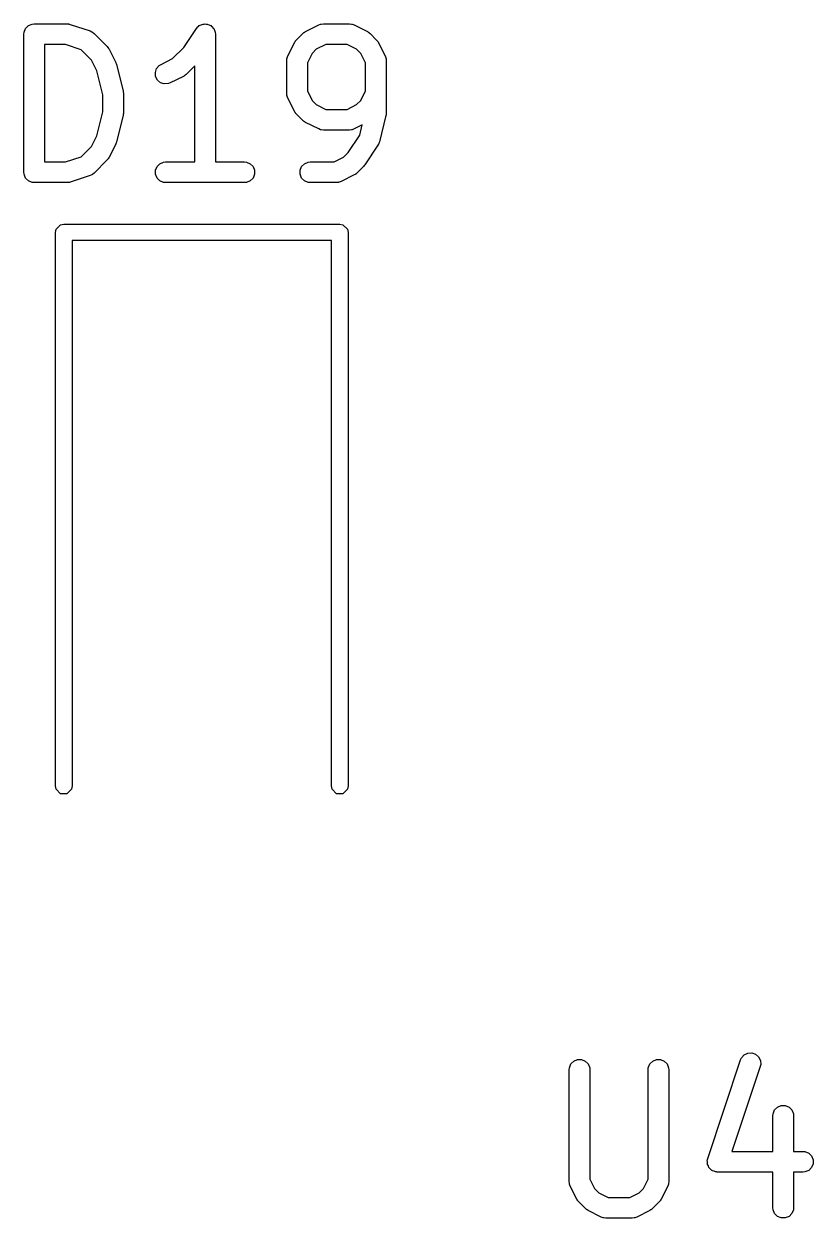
# Model space of a CAD drawing. Header units: inches. Extents: x 1.31 to 5.24, y -7.02 to -1.13.
# Drawn here: x 3.7485 to 3.9736, y -4.1055 to -3.765 of the extents above; entities that cross this region are included whole.
import ezdxf

# ---------------------------------------------------------------- set-up
doc = ezdxf.new("R2010")
doc.units = ezdxf.units.IN
doc.header["$MEASUREMENT"] = 0
doc.layers.add('F.Silkscreen', color=41, linetype='CONTINUOUS', true_color=0xf2eda1)

msp = doc.modelspace()

# ---------------------------------------------------------------- linework, layer by layer
at = {"layer": 'F.Silkscreen', "linetype": 'CONTINUOUS'}
for p, q in [((3.74851, -3.76733), (3.74895, -3.76627)), ((3.74895, -3.76627), (3.74977, -3.76545)), ((3.74977, -3.76545), (3.75083, -3.76501)), ((3.75083, -3.76501), (3.75141, -3.76495)), ((3.75141, -3.76495), (3.76078, -3.76495)), ((3.76078, -3.76495), (3.76107, -3.76498)), ((3.76107, -3.76498), (3.76115, -3.76498)), ((3.76115, -3.76498), (3.76125, -3.765)), ((3.76125, -3.765), (3.76136, -3.76501)), ((3.76136, -3.76501), (3.76143, -3.76504)), ((3.76143, -3.76504), (3.76171, -3.76511)), ((3.76171, -3.76511), (3.76734, -3.76698)), ((3.79411, -3.77165), (3.79769, -3.76627)), ((3.79769, -3.76627), (3.7977, -3.76626)), ((3.79769, -3.76627), (3.79769, -3.76627)), ((3.79769, -3.76627), (3.79769, -3.76627)), ((3.7977, -3.76626), (3.79806, -3.76582)), ((3.79806, -3.76582), (3.7983, -3.76566)), ((3.7983, -3.76566), (3.79851, -3.76545)), ((3.79851, -3.76545), (3.79878, -3.76534)), ((3.79878, -3.76534), (3.79902, -3.76518)), ((3.79902, -3.76518), (3.7993, -3.76512)), ((3.7993, -3.76512), (3.79957, -3.76501)), ((3.79957, -3.76501), (3.79986, -3.76501)), ((3.79986, -3.76501), (3.80015, -3.76495)), ((3.80015, -3.76495), (3.80043, -3.76501)), ((3.80043, -3.76501), (3.80073, -3.76501)), ((3.80073, -3.76501), (3.80099, -3.76512)), ((3.80099, -3.76512), (3.80128, -3.76518)), ((3.80128, -3.76518), (3.80152, -3.76534)), ((3.80152, -3.76534), (3.80179, -3.76545)), ((3.80179, -3.76545), (3.80199, -3.76566)), ((3.80199, -3.76566), (3.80224, -3.76582)), ((3.80224, -3.76582), (3.8024, -3.76606)), ((3.8024, -3.76606), (3.80261, -3.76627)), ((3.80261, -3.76627), (3.80272, -3.76653)), ((3.82883, -3.76714), (3.83258, -3.76527)), ((3.83258, -3.76527), (3.83312, -3.76506)), ((3.83312, -3.76506), (3.83322, -3.76505)), ((3.83322, -3.76505), (3.83332, -3.76501)), ((3.83332, -3.76501), (3.8339, -3.76495)), ((3.8339, -3.76495), (3.84139, -3.76495)), ((3.84139, -3.76495), (3.84197, -3.76501)), ((3.84197, -3.76501), (3.84207, -3.76505)), ((3.84207, -3.76505), (3.84217, -3.76506)), ((3.84217, -3.76506), (3.84272, -3.76527)), ((3.84272, -3.76527), (3.84646, -3.76714)), ((3.74845, -3.76791), (3.74851, -3.76733)), ((3.74845, -3.80728), (3.74845, -3.76791)), ((3.76734, -3.76698), (3.76787, -3.76722)), ((3.76787, -3.76722), (3.76795, -3.76729)), ((3.76795, -3.76729), (3.76804, -3.76733)), ((3.76804, -3.76733), (3.76849, -3.76769)), ((3.76849, -3.76769), (3.77224, -3.77144)), ((3.80272, -3.76653), (3.80288, -3.76677)), ((3.80288, -3.76677), (3.80293, -3.76706)), ((3.80293, -3.76706), (3.80305, -3.76733)), ((3.80305, -3.76733), (3.8031, -3.7679)), ((3.8031, -3.7679), (3.8031, -3.7679)), ((3.8031, -3.7679), (3.8031, -3.7679)), ((3.8031, -3.7679), (3.8031, -3.76791)), ((3.8031, -3.76791), (3.8031, -3.80432)), ((3.82588, -3.76993), (3.82594, -3.76985)), ((3.82594, -3.76985), (3.826, -3.76979)), ((3.826, -3.76979), (3.82618, -3.76957)), ((3.82618, -3.76957), (3.82806, -3.76769)), ((3.82806, -3.76769), (3.82828, -3.76751)), ((3.82828, -3.76751), (3.82834, -3.76745)), ((3.82834, -3.76745), (3.82842, -3.76739)), ((3.82842, -3.76739), (3.82851, -3.76733)), ((3.82851, -3.76733), (3.82858, -3.7673)), ((3.82858, -3.7673), (3.82883, -3.76714)), ((3.84646, -3.76714), (3.84671, -3.7673)), ((3.84671, -3.7673), (3.84678, -3.76733)), ((3.84678, -3.76733), (3.84687, -3.76739)), ((3.84687, -3.76739), (3.84695, -3.76745)), ((3.84695, -3.76745), (3.84701, -3.76751)), ((3.84701, -3.76751), (3.84723, -3.76769)), ((3.84723, -3.76769), (3.84911, -3.76957)), ((3.84911, -3.76957), (3.84929, -3.76979)), ((3.84929, -3.76979), (3.84935, -3.76985)), ((3.84935, -3.76985), (3.84941, -3.76993)), ((3.7603, -3.77086), (3.75436, -3.77086)), ((3.75436, -3.77086), (3.75436, -3.80432)), ((3.76481, -3.77236), (3.7603, -3.77086)), ((3.76773, -3.77528), (3.76481, -3.77236)), ((3.77224, -3.77144), (3.77243, -3.77167)), ((3.77243, -3.77167), (3.77249, -3.77172)), ((3.77249, -3.77172), (3.77254, -3.77181)), ((3.77254, -3.77181), (3.77261, -3.77189)), ((3.77261, -3.77189), (3.77264, -3.77196)), ((3.77264, -3.77196), (3.77279, -3.77221)), ((3.77279, -3.77221), (3.77467, -3.77596)), ((3.7909, -3.77485), (3.79411, -3.77165)), ((3.82376, -3.77408), (3.82563, -3.77034)), ((3.82563, -3.77034), (3.82579, -3.77009)), ((3.82579, -3.77009), (3.82582, -3.77002)), ((3.82582, -3.77002), (3.82588, -3.76993)), ((3.8319, -3.77221), (3.8307, -3.7734)), ((3.83459, -3.77086), (3.8319, -3.77221)), ((3.8407, -3.77086), (3.83459, -3.77086)), ((3.8434, -3.77221), (3.8407, -3.77086)), ((3.84459, -3.7734), (3.8434, -3.77221)), ((3.84941, -3.76993), (3.84947, -3.77002)), ((3.84947, -3.77002), (3.8495, -3.77009)), ((3.8495, -3.77009), (3.84966, -3.77034)), ((3.84966, -3.77034), (3.85153, -3.77408)), ((3.76924, -3.77831), (3.76773, -3.77528)), ((3.77467, -3.77596), (3.77469, -3.776)), ((3.77469, -3.776), (3.7747, -3.77602)), ((3.7747, -3.77602), (3.77478, -3.77626)), ((3.77478, -3.77626), (3.77488, -3.7765)), ((3.77488, -3.7765), (3.77488, -3.77652)), ((3.77488, -3.77652), (3.77489, -3.77656)), ((3.77489, -3.77656), (3.77677, -3.78406)), ((3.78709, -3.77682), (3.78758, -3.77651)), ((3.78758, -3.77651), (3.7909, -3.77485)), ((3.82344, -3.77541), (3.8235, -3.77483)), ((3.82344, -3.78478), (3.82344, -3.77541)), ((3.8235, -3.77483), (3.82354, -3.77473)), ((3.82354, -3.77473), (3.82355, -3.77463)), ((3.82355, -3.77463), (3.82376, -3.77408)), ((3.8307, -3.7734), (3.82935, -3.7761)), ((3.82935, -3.7761), (3.82935, -3.78408)), ((3.84594, -3.7761), (3.84459, -3.7734)), ((3.84594, -3.78408), (3.84594, -3.7761)), ((3.85153, -3.77408), (3.85174, -3.77463)), ((3.85174, -3.77463), (3.85175, -3.77473)), ((3.85175, -3.77473), (3.85179, -3.77483)), ((3.85179, -3.77483), (3.85185, -3.77541)), ((3.85185, -3.77541), (3.85185, -3.7904)), ((3.77095, -3.78514), (3.76924, -3.77831)), ((3.78597, -3.77879), (3.78634, -3.77769)), ((3.78605, -3.77993), (3.78597, -3.77879)), ((3.78657, -3.78097), (3.78605, -3.77993)), ((3.78634, -3.77769), (3.78709, -3.77682)), ((3.79397, -3.77992), (3.79022, -3.7818)), ((3.79422, -3.77976), (3.79397, -3.77992)), ((3.79429, -3.77974), (3.79422, -3.77976)), ((3.79437, -3.77967), (3.79429, -3.77974)), ((3.79446, -3.77961), (3.79437, -3.77967)), ((3.79451, -3.77955), (3.79446, -3.77961)), ((3.79474, -3.77937), (3.79451, -3.77955)), ((3.7972, -3.77691), (3.79474, -3.77937)), ((3.7972, -3.80432), (3.7972, -3.77691)), ((3.78744, -3.78172), (3.78657, -3.78097)), ((3.78853, -3.78208), (3.78744, -3.78172)), ((3.78968, -3.782), (3.78853, -3.78208)), ((3.79022, -3.7818), (3.78968, -3.782)), ((3.77095, -3.79004), (3.77095, -3.78514)), ((3.77677, -3.78406), (3.77678, -3.78416)), ((3.77678, -3.78416), (3.7768, -3.7842)), ((3.7768, -3.7842), (3.77682, -3.78442)), ((3.77682, -3.78442), (3.77685, -3.78464)), ((3.77685, -3.78464), (3.77685, -3.78468)), ((3.77685, -3.78468), (3.77686, -3.78478)), ((3.77686, -3.78478), (3.77686, -3.7904)), ((3.8235, -3.78536), (3.82344, -3.78478)), ((3.82354, -3.78545), (3.8235, -3.78536)), ((3.82355, -3.78556), (3.82354, -3.78545)), ((3.82376, -3.7861), (3.82355, -3.78556)), ((3.82563, -3.78985), (3.82376, -3.7861)), ((3.82935, -3.78408), (3.8307, -3.78678)), ((3.8307, -3.78678), (3.8319, -3.78798)), ((3.8434, -3.78798), (3.84459, -3.78678)), ((3.84459, -3.78678), (3.84594, -3.78408)), ((3.76924, -3.79687), (3.77095, -3.79004)), ((3.82579, -3.7901), (3.82563, -3.78985)), ((3.82582, -3.79017), (3.82579, -3.7901)), ((3.82588, -3.79025), (3.82582, -3.79017)), ((3.82594, -3.79034), (3.82588, -3.79025)), ((3.8319, -3.78798), (3.83459, -3.78933)), ((3.83459, -3.78933), (3.8407, -3.78933)), ((3.8407, -3.78933), (3.8434, -3.78798)), ((3.77677, -3.79112), (3.77489, -3.79862)), ((3.77678, -3.79102), (3.77677, -3.79112)), ((3.7768, -3.79098), (3.77678, -3.79102)), ((3.77682, -3.79076), (3.7768, -3.79098)), ((3.77685, -3.79055), (3.77682, -3.79076)), ((3.77686, -3.7904), (3.77685, -3.7905)), ((3.77685, -3.7905), (3.77685, -3.79055)), ((3.826, -3.79039), (3.82594, -3.79034)), ((3.82618, -3.79062), (3.826, -3.79039)), ((3.82806, -3.79249), (3.82618, -3.79062)), ((3.82828, -3.79268), (3.82806, -3.79249)), ((3.82834, -3.79274), (3.82828, -3.79268)), ((3.82842, -3.79279), (3.82834, -3.79274)), ((3.82851, -3.79286), (3.82842, -3.79279)), ((3.82858, -3.79289), (3.82851, -3.79286)), ((3.82883, -3.79304), (3.82858, -3.79289)), ((3.83258, -3.79492), (3.82883, -3.79304)), ((3.85176, -3.79112), (3.84988, -3.79862)), ((3.85177, -3.79102), (3.85176, -3.79112)), ((3.85179, -3.79098), (3.85177, -3.79102)), ((3.85181, -3.79076), (3.85179, -3.79098)), ((3.85184, -3.79055), (3.85181, -3.79076)), ((3.85185, -3.7904), (3.85184, -3.7905)), ((3.85184, -3.7905), (3.85184, -3.79055)), ((3.76773, -3.7999), (3.76924, -3.79687)), ((3.83312, -3.79513), (3.83258, -3.79492)), ((3.83322, -3.79513), (3.83312, -3.79513)), ((3.83332, -3.79517), (3.83322, -3.79513)), ((3.8339, -3.79523), (3.83332, -3.79517)), ((3.84139, -3.79523), (3.8339, -3.79523)), ((3.84097, -3.80165), (3.84428, -3.79669)), ((3.84197, -3.79517), (3.84139, -3.79523)), ((3.84207, -3.79513), (3.84197, -3.79517)), ((3.84217, -3.79513), (3.84207, -3.79513)), ((3.84272, -3.79492), (3.84217, -3.79513)), ((3.84501, -3.79377), (3.84272, -3.79492)), ((3.84428, -3.79669), (3.84501, -3.79377)), ((3.76481, -3.80282), (3.76773, -3.7999)), ((3.77467, -3.79922), (3.77279, -3.80297)), ((3.77469, -3.79918), (3.77467, -3.79922)), ((3.7747, -3.79916), (3.77469, -3.79918)), ((3.77478, -3.79892), (3.7747, -3.79916)), ((3.77488, -3.79868), (3.77478, -3.79892)), ((3.77489, -3.79862), (3.77488, -3.79866)), ((3.77488, -3.79866), (3.77488, -3.79868)), ((3.84948, -3.79954), (3.84573, -3.80516)), ((3.84965, -3.79922), (3.84948, -3.79954)), ((3.84969, -3.79916), (3.84965, -3.79922)), ((3.84971, -3.79909), (3.84969, -3.79916)), ((3.84975, -3.79903), (3.84971, -3.79909)), ((3.84976, -3.79896), (3.84975, -3.79903)), ((3.84988, -3.79862), (3.84976, -3.79896)), ((3.7603, -3.80432), (3.76481, -3.80282)), ((3.77224, -3.80374), (3.76849, -3.80749)), ((3.77243, -3.80351), (3.77224, -3.80374)), ((3.77249, -3.80346), (3.77243, -3.80351)), ((3.77254, -3.80337), (3.77249, -3.80346)), ((3.77261, -3.80329), (3.77254, -3.80337)), ((3.77264, -3.80322), (3.77261, -3.80329)), ((3.77279, -3.80297), (3.77264, -3.80322)), ((3.83695, -3.80432), (3.83965, -3.80297)), ((3.83965, -3.80297), (3.84097, -3.80165)), ((3.74851, -3.80785), (3.74845, -3.80728)), ((3.75436, -3.80432), (3.7603, -3.80432)), ((3.78601, -3.8067), (3.78645, -3.80564)), ((3.78601, -3.80785), (3.78601, -3.8067)), ((3.78645, -3.80564), (3.78726, -3.80482)), ((3.78726, -3.80482), (3.78833, -3.80438)), ((3.78833, -3.80438), (3.7889, -3.80432)), ((3.7889, -3.80432), (3.7972, -3.80432)), ((3.8031, -3.80432), (3.8114, -3.80432)), ((3.8114, -3.80432), (3.81197, -3.80438)), ((3.81197, -3.80438), (3.81304, -3.80482)), ((3.81304, -3.80482), (3.81385, -3.80564)), ((3.81385, -3.80564), (3.81429, -3.8067)), ((3.81429, -3.8067), (3.81429, -3.80785)), ((3.82725, -3.8067), (3.82769, -3.80564)), ((3.82725, -3.80785), (3.82725, -3.8067)), ((3.82769, -3.80564), (3.82851, -3.80482)), ((3.82851, -3.80482), (3.82957, -3.80438)), ((3.82957, -3.80438), (3.83015, -3.80432)), ((3.83015, -3.80432), (3.83695, -3.80432)), ((3.84536, -3.80561), (3.84348, -3.80749)), ((3.84555, -3.80538), (3.84536, -3.80561)), ((3.84536, -3.80561), (3.84536, -3.80561)), ((3.84536, -3.80561), (3.84536, -3.80561)), ((3.84572, -3.80517), (3.84555, -3.80538)), ((3.84573, -3.80517), (3.84572, -3.80517)), ((3.84573, -3.80516), (3.84573, -3.80517)), ((3.74895, -3.80892), (3.74851, -3.80785)), ((3.74977, -3.80973), (3.74895, -3.80892)), ((3.75083, -3.81017), (3.74977, -3.80973)), ((3.75141, -3.81023), (3.75083, -3.81017)), ((3.76078, -3.81023), (3.75141, -3.81023)), ((3.76107, -3.8102), (3.76078, -3.81023)), ((3.76115, -3.81021), (3.76107, -3.8102)), ((3.76125, -3.81018), (3.76115, -3.81021)), ((3.76136, -3.81017), (3.76125, -3.81018)), ((3.76143, -3.81014), (3.76136, -3.81017)), ((3.76171, -3.81008), (3.76143, -3.81014)), ((3.76734, -3.8082), (3.76171, -3.81008)), ((3.76787, -3.80797), (3.76734, -3.8082)), ((3.76795, -3.8079), (3.76787, -3.80797)), ((3.76804, -3.80786), (3.76795, -3.8079)), ((3.76849, -3.80749), (3.76804, -3.80786)), ((3.78645, -3.80892), (3.78601, -3.80785)), ((3.78726, -3.80973), (3.78645, -3.80892)), ((3.78833, -3.81017), (3.78726, -3.80973)), ((3.7889, -3.81023), (3.78833, -3.81017)), ((3.8114, -3.81023), (3.7889, -3.81023)), ((3.81197, -3.81017), (3.8114, -3.81023)), ((3.81304, -3.80973), (3.81197, -3.81017)), ((3.81385, -3.80892), (3.81304, -3.80973)), ((3.81429, -3.80785), (3.81385, -3.80892)), ((3.82769, -3.80892), (3.82725, -3.80785)), ((3.82851, -3.80973), (3.82769, -3.80892)), ((3.82957, -3.81017), (3.82851, -3.80973)), ((3.83015, -3.81023), (3.82957, -3.81017)), ((3.83765, -3.81023), (3.83015, -3.81023)), ((3.83822, -3.81017), (3.83765, -3.81023)), ((3.83832, -3.81013), (3.83822, -3.81017)), ((3.83843, -3.81012), (3.83832, -3.81013)), ((3.83897, -3.80992), (3.83843, -3.81012)), ((3.84272, -3.80804), (3.83897, -3.80992)), ((3.84296, -3.80789), (3.84272, -3.80804)), ((3.84304, -3.80786), (3.84296, -3.80789)), ((3.84312, -3.80779), (3.84304, -3.80786)), ((3.84321, -3.80773), (3.84312, -3.80779)), ((3.84326, -3.80768), (3.84321, -3.80773)), ((3.84348, -3.80749), (3.84326, -3.80768)), ((3.75748, -3.82441), (3.75766, -3.82351)), ((3.75766, -3.82351), (3.75894, -3.82223)), ((3.75894, -3.82223), (3.75984, -3.82205)), ((3.75984, -3.82205), (3.83858, -3.82205)), ((3.83858, -3.82205), (3.83949, -3.82223)), ((3.83949, -3.82223), (3.84077, -3.82351)), ((3.84077, -3.82351), (3.84094, -3.82441)), ((3.75748, -3.98228), (3.75748, -3.82441)), ((3.83622, -3.82677), (3.7622, -3.82677)), ((3.7622, -3.82677), (3.7622, -3.98228)), ((3.83622, -3.98228), (3.83622, -3.82677)), ((3.84094, -3.82441), (3.84094, -3.98228)), ((3.75766, -3.98319), (3.75748, -3.98228)), ((3.75894, -3.98447), (3.75766, -3.98319)), ((3.76202, -3.98319), (3.76075, -3.98447)), ((3.7622, -3.98228), (3.76202, -3.98319)), ((3.8364, -3.98319), (3.83622, -3.98228)), ((3.83768, -3.98447), (3.8364, -3.98319)), ((3.84077, -3.98319), (3.83949, -3.98447)), ((3.84094, -3.98228), (3.84077, -3.98319)), ((3.76075, -3.98447), (3.75894, -3.98447)), ((3.83949, -3.98447), (3.83768, -3.98447)), ((3.95319, -4.05984), (3.95395, -4.05897)), ((3.95395, -4.05897), (3.95498, -4.05846)), ((3.95498, -4.05846), (3.95612, -4.05838)), ((3.95612, -4.05838), (3.95722, -4.05874)), ((3.95722, -4.05874), (3.95809, -4.0595)), ((3.90406, -4.06318), (3.90412, -4.06261)), ((3.90412, -4.06261), (3.90456, -4.06154)), ((3.90456, -4.06154), (3.90537, -4.06073)), ((3.90537, -4.06073), (3.90644, -4.06029)), ((3.90644, -4.06029), (3.90759, -4.06029)), ((3.90759, -4.06029), (3.90865, -4.06073)), ((3.90865, -4.06073), (3.90947, -4.06154)), ((3.90947, -4.06154), (3.90991, -4.06261)), ((3.90991, -4.06261), (3.90996, -4.06318)), ((3.92656, -4.06318), (3.92661, -4.06261)), ((3.92661, -4.06261), (3.92705, -4.06154)), ((3.92705, -4.06154), (3.92787, -4.06073)), ((3.92787, -4.06073), (3.92893, -4.06029)), ((3.92893, -4.06029), (3.93008, -4.06029)), ((3.93008, -4.06029), (3.93115, -4.06073)), ((3.93115, -4.06073), (3.93196, -4.06154)), ((3.93196, -4.06154), (3.9324, -4.06261)), ((3.9324, -4.06261), (3.93246, -4.06318)), ((3.94358, -4.08849), (3.95295, -4.06037)), ((3.95856, -4.06224), (3.95048, -4.08648)), ((3.95295, -4.06037), (3.95319, -4.05984)), ((3.95809, -4.0595), (3.9586, -4.06053)), ((3.95869, -4.06168), (3.95856, -4.06224)), ((3.9586, -4.06053), (3.95869, -4.06168)), ((3.90406, -4.09505), (3.90406, -4.06318)), ((3.90996, -4.06318), (3.90996, -4.09436)), ((3.92656, -4.09436), (3.92656, -4.06318)), ((3.93246, -4.06318), (3.93246, -4.09505)), ((3.96218, -4.07631), (3.96223, -4.07573)), ((3.96218, -4.08648), (3.96218, -4.07631)), ((3.96223, -4.07573), (3.96267, -4.07466)), ((3.96267, -4.07466), (3.96349, -4.07385)), ((3.96349, -4.07385), (3.96455, -4.07341)), ((3.96455, -4.07341), (3.96571, -4.07341)), ((3.96571, -4.07341), (3.96677, -4.07385)), ((3.96677, -4.07385), (3.96758, -4.07466)), ((3.96758, -4.07466), (3.96803, -4.07573)), ((3.96803, -4.07573), (3.96808, -4.07631)), ((3.96808, -4.07631), (3.96808, -4.08648)), ((3.95048, -4.08648), (3.96218, -4.08648)), ((3.96808, -4.08648), (3.97075, -4.08648)), ((3.97075, -4.08648), (3.97133, -4.08653)), ((3.97133, -4.08653), (3.97239, -4.08697)), ((3.94345, -4.08906), (3.94349, -4.08891)), ((3.94349, -4.08953), (3.94345, -4.08906)), ((3.94349, -4.08885), (3.94352, -4.08878)), ((3.94349, -4.08891), (3.94349, -4.08885)), ((3.94349, -4.09), (3.94349, -4.08953)), ((3.94353, -4.0901), (3.94349, -4.09)), ((3.94352, -4.08878), (3.94358, -4.08849)), ((3.97239, -4.08697), (3.97321, -4.08779)), ((3.97321, -4.08779), (3.97365, -4.08885)), ((3.97365, -4.09), (3.97321, -4.09107)), ((3.97365, -4.08885), (3.97365, -4.09)), ((3.94353, -4.09021), (3.94353, -4.0901)), ((3.94375, -4.09063), (3.94353, -4.09021)), ((3.94393, -4.09107), (3.94375, -4.09063)), ((3.944, -4.09114), (3.94393, -4.09107)), ((3.94405, -4.09124), (3.944, -4.09114)), ((3.94441, -4.09155), (3.94405, -4.09124)), ((3.94474, -4.09188), (3.94441, -4.09155)), ((3.94484, -4.09192), (3.94474, -4.09188)), ((3.94492, -4.09199), (3.94484, -4.09192)), ((3.94537, -4.09214), (3.94492, -4.09199)), ((3.94581, -4.09232), (3.94537, -4.09214)), ((3.94596, -4.09234), (3.94581, -4.09232)), ((3.94601, -4.09236), (3.94596, -4.09234)), ((3.94609, -4.09235), (3.94601, -4.09236)), ((3.94638, -4.09238), (3.94609, -4.09235)), ((3.96218, -4.09238), (3.94638, -4.09238)), ((3.96218, -4.10255), (3.96218, -4.09238)), ((3.97075, -4.09238), (3.96808, -4.09238)), ((3.96808, -4.09238), (3.96808, -4.10255)), ((3.97133, -4.09232), (3.97075, -4.09238)), ((3.97239, -4.09188), (3.97133, -4.09232)), ((3.97321, -4.09107), (3.97239, -4.09188)), ((3.90412, -4.09563), (3.90406, -4.09505)), ((3.90416, -4.09573), (3.90412, -4.09563)), ((3.90416, -4.09583), (3.90416, -4.09573)), ((3.90437, -4.09637), (3.90416, -4.09583)), ((3.90625, -4.10012), (3.90437, -4.09637)), ((3.90996, -4.09436), (3.91131, -4.09705)), ((3.92521, -4.09705), (3.92656, -4.09436)), ((3.93215, -4.09637), (3.93028, -4.10012)), ((3.93236, -4.09583), (3.93215, -4.09637)), ((3.9324, -4.09563), (3.93236, -4.09573)), ((3.93236, -4.09573), (3.93236, -4.09583)), ((3.93246, -4.09505), (3.9324, -4.09563)), ((3.9064, -4.10037), (3.90625, -4.10012)), ((3.91131, -4.09705), (3.91251, -4.09825)), ((3.91251, -4.09825), (3.91521, -4.0996)), ((3.91521, -4.0996), (3.92131, -4.0996)), ((3.92131, -4.0996), (3.92401, -4.09825)), ((3.92401, -4.09825), (3.92521, -4.09705)), ((3.93028, -4.10012), (3.93012, -4.10037)), ((3.90643, -4.10044), (3.9064, -4.10037)), ((3.9065, -4.10052), (3.90643, -4.10044)), ((3.90655, -4.10061), (3.9065, -4.10052)), ((3.90661, -4.10066), (3.90655, -4.10061)), ((3.9068, -4.10089), (3.90661, -4.10066)), ((3.90867, -4.10277), (3.9068, -4.10089)), ((3.9089, -4.10295), (3.90867, -4.10277)), ((3.90895, -4.10301), (3.9089, -4.10295)), ((3.90904, -4.10307), (3.90895, -4.10301)), ((3.90912, -4.10313), (3.90904, -4.10307)), ((3.90919, -4.10316), (3.90912, -4.10313)), ((3.90944, -4.10332), (3.90919, -4.10316)), ((3.91319, -4.10519), (3.90944, -4.10332)), ((3.92708, -4.10332), (3.92333, -4.10519)), ((3.92733, -4.10316), (3.92708, -4.10332)), ((3.9274, -4.10313), (3.92733, -4.10316)), ((3.92748, -4.10307), (3.9274, -4.10313)), ((3.92757, -4.10301), (3.92748, -4.10307)), ((3.92762, -4.10295), (3.92757, -4.10301)), ((3.92785, -4.10277), (3.92762, -4.10295)), ((3.92972, -4.10089), (3.92785, -4.10277)), ((3.92991, -4.10066), (3.92972, -4.10089)), ((3.92997, -4.10061), (3.92991, -4.10066)), ((3.93002, -4.10052), (3.92997, -4.10061)), ((3.93009, -4.10044), (3.93002, -4.10052)), ((3.93012, -4.10037), (3.93009, -4.10044)), ((3.96223, -4.10313), (3.96218, -4.10255)), ((3.96267, -4.10419), (3.96223, -4.10313)), ((3.96803, -4.10313), (3.96758, -4.10419)), ((3.96808, -4.10255), (3.96803, -4.10313)), ((3.91373, -4.1054), (3.91319, -4.10519)), ((3.91384, -4.10541), (3.91373, -4.1054)), ((3.91393, -4.10545), (3.91384, -4.10541)), ((3.91451, -4.1055), (3.91393, -4.10545)), ((3.92201, -4.1055), (3.91451, -4.1055)), ((3.92259, -4.10545), (3.92201, -4.1055)), ((3.92268, -4.10541), (3.92259, -4.10545)), ((3.92279, -4.1054), (3.92268, -4.10541)), ((3.92333, -4.10519), (3.92279, -4.1054)), ((3.96349, -4.10501), (3.96267, -4.10419)), ((3.96455, -4.10545), (3.96349, -4.10501)), ((3.96571, -4.10545), (3.96455, -4.10545)), ((3.96677, -4.10501), (3.96571, -4.10545)), ((3.96758, -4.10419), (3.96677, -4.10501))]:
    msp.add_line(p, q, dxfattribs=at)

doc.saveas('drawing.dxf')
